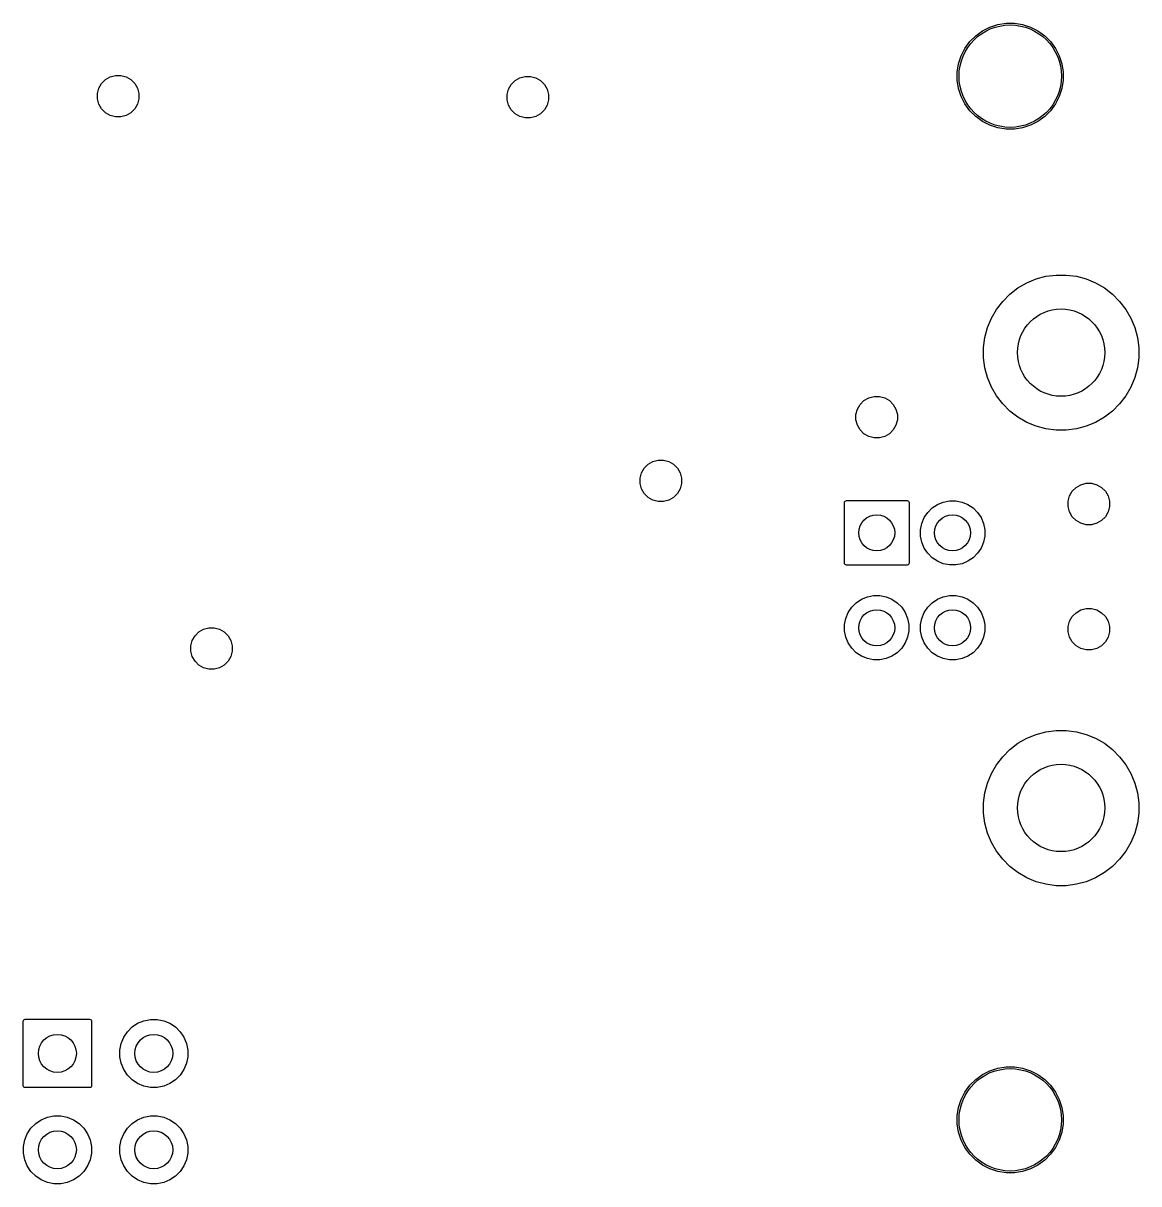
# Model space of a CAD drawing. Header units: inches. Extents: x 4.79 to 7.1, y -3.89 to -2.68.
# Drawn here: x 5.945 to 7.102, y -3.885 to -2.681 of the extents above; entities that cross this region are included whole.
import ezdxf

# ---------------------------------------------------------------- set-up
doc = ezdxf.new("R2010")
doc.units = ezdxf.units.IN
doc.header["$MEASUREMENT"] = 0
doc.layers.add('BLACK', color=250, linetype='CONTINUOUS')

msp = doc.modelspace()

# ---------------------------------------------------------------- linework, layer by layer
at = {"layer": 'BLACK', "linetype": 'CONTINUOUS'}
for p, q in [((6.9474, -2.6853), (6.9556, -2.6826)), ((6.9556, -2.6826), (6.9642, -2.6813)), ((6.9642, -2.6813), (6.9728, -2.6813)), ((6.9728, -2.6813), (6.9814, -2.6826)), ((6.9814, -2.6826), (6.9896, -2.6853)), ((6.9266, -2.7004), (6.9327, -2.6943)), ((6.9327, -2.6943), (6.9397, -2.6892)), ((6.9397, -2.6892), (6.9474, -2.6853)), ((6.9896, -2.6853), (6.9973, -2.6892)), ((6.9973, -2.6892), (7.0043, -2.6943)), ((7.0043, -2.6943), (7.0104, -2.7004)), ((6.9176, -2.7151), (6.9215, -2.7074)), ((6.9215, -2.7074), (6.9266, -2.7004)), ((7.0104, -2.7004), (7.0155, -2.7074)), ((7.0155, -2.7074), (7.0194, -2.7151)), ((6.9149, -2.7234), (6.9176, -2.7151)), ((7.0194, -2.7151), (7.0221, -2.7234)), ((6.9136, -2.7319), (6.9149, -2.7234)), ((6.9136, -2.7405), (6.9136, -2.7319)), ((7.0221, -2.7234), (7.0235, -2.7319)), ((7.0235, -2.7319), (7.0235, -2.7405)), ((6.023, -2.7487), (6.0258, -2.7438)), ((6.0258, -2.7438), (6.0298, -2.7398)), ((6.0298, -2.7398), (6.0347, -2.737)), ((6.0347, -2.737), (6.0402, -2.7355)), ((6.0402, -2.7355), (6.0458, -2.7355)), ((6.0458, -2.7355), (6.0513, -2.737)), ((6.0513, -2.737), (6.0562, -2.7398)), ((6.0562, -2.7398), (6.0602, -2.7438)), ((6.0602, -2.7438), (6.063, -2.7487)), ((6.448, -2.7497), (6.4508, -2.7448)), ((6.4508, -2.7448), (6.4548, -2.7408)), ((6.4548, -2.7408), (6.4597, -2.738)), ((6.4597, -2.738), (6.4652, -2.7365)), ((6.4652, -2.7365), (6.4708, -2.7365)), ((6.4708, -2.7365), (6.4763, -2.738)), ((6.4763, -2.738), (6.4812, -2.7408)), ((6.4812, -2.7408), (6.4852, -2.7448)), ((6.4852, -2.7448), (6.488, -2.7497)), ((6.9149, -2.7491), (6.9136, -2.7405)), ((7.0235, -2.7405), (7.0221, -2.7491)), ((6.0215, -2.7542), (6.023, -2.7487)), ((6.0215, -2.7598), (6.0215, -2.7542)), ((6.063, -2.7487), (6.0645, -2.7542)), ((6.0645, -2.7542), (6.0645, -2.7598)), ((6.4465, -2.7552), (6.448, -2.7497)), ((6.4465, -2.7608), (6.4465, -2.7552)), ((6.488, -2.7497), (6.4895, -2.7552)), ((6.4895, -2.7552), (6.4895, -2.7608)), ((6.9176, -2.7573), (6.9149, -2.7491)), ((7.0221, -2.7491), (7.0194, -2.7573)), ((6.023, -2.7653), (6.0215, -2.7598)), ((6.0258, -2.7702), (6.023, -2.7653)), ((6.063, -2.7653), (6.0602, -2.7702)), ((6.0645, -2.7598), (6.063, -2.7653)), ((6.448, -2.7663), (6.4465, -2.7608)), ((6.4508, -2.7712), (6.448, -2.7663)), ((6.488, -2.7663), (6.4852, -2.7712)), ((6.4895, -2.7608), (6.488, -2.7663)), ((6.9215, -2.765), (6.9176, -2.7573)), ((6.9266, -2.772), (6.9215, -2.765)), ((7.0155, -2.765), (7.0104, -2.772)), ((7.0194, -2.7573), (7.0155, -2.765)), ((6.0298, -2.7742), (6.0258, -2.7702)), ((6.0347, -2.777), (6.0298, -2.7742)), ((6.0402, -2.7785), (6.0347, -2.777)), ((6.0458, -2.7785), (6.0402, -2.7785)), ((6.0513, -2.777), (6.0458, -2.7785)), ((6.0562, -2.7742), (6.0513, -2.777)), ((6.0602, -2.7702), (6.0562, -2.7742)), ((6.4548, -2.7752), (6.4508, -2.7712)), ((6.4597, -2.778), (6.4548, -2.7752)), ((6.4652, -2.7795), (6.4597, -2.778)), ((6.4708, -2.7795), (6.4652, -2.7795)), ((6.4763, -2.778), (6.4708, -2.7795)), ((6.4812, -2.7752), (6.4763, -2.778)), ((6.4852, -2.7712), (6.4812, -2.7752)), ((6.9327, -2.7781), (6.9266, -2.772)), ((6.9397, -2.7832), (6.9327, -2.7781)), ((7.0043, -2.7781), (6.9973, -2.7832)), ((7.0104, -2.772), (7.0043, -2.7781)), ((6.9474, -2.7871), (6.9397, -2.7832)), ((6.9556, -2.7898), (6.9474, -2.7871)), ((6.9642, -2.7912), (6.9556, -2.7898)), ((6.9728, -2.7912), (6.9642, -2.7912)), ((6.9814, -2.7898), (6.9728, -2.7912)), ((6.9896, -2.7871), (6.9814, -2.7898)), ((6.9973, -2.7832), (6.9896, -2.7871)), ((6.9856, -2.9506), (6.9954, -2.9466)), ((6.9954, -2.9466), (7.0056, -2.9438)), ((7.0056, -2.9438), (7.0161, -2.9425)), ((7.0161, -2.9425), (7.0266, -2.9425)), ((7.0266, -2.9425), (7.0371, -2.9438)), ((7.0371, -2.9438), (7.0473, -2.9466)), ((7.0473, -2.9466), (7.057, -2.9506)), ((6.9681, -2.9623), (6.9765, -2.9559)), ((6.9765, -2.9559), (6.9856, -2.9506)), ((7.057, -2.9506), (7.0662, -2.9559)), ((7.0662, -2.9559), (7.0746, -2.9623)), ((6.9542, -2.9782), (6.9607, -2.9698)), ((6.9607, -2.9698), (6.9681, -2.9623)), ((7.0746, -2.9623), (7.082, -2.9698)), ((7.082, -2.9698), (7.0884, -2.9782)), ((6.949, -2.9873), (6.9542, -2.9782)), ((7.0884, -2.9782), (7.0937, -2.9873)), ((6.9422, -3.0072), (6.9449, -2.997)), ((6.9449, -2.997), (6.949, -2.9873)), ((7.0937, -2.9873), (7.0978, -2.997)), ((7.0978, -2.997), (7.1005, -3.0072)), ((6.9408, -3.0177), (6.9422, -3.0072)), ((7.1005, -3.0072), (7.1019, -3.0177)), ((6.9408, -3.0283), (6.9408, -3.0177)), ((7.1019, -3.0177), (7.1019, -3.0283)), ((6.9422, -3.0387), (6.9408, -3.0283)), ((7.1019, -3.0283), (7.1005, -3.0387)), ((6.9449, -3.0489), (6.9422, -3.0387)), ((7.1005, -3.0387), (7.0978, -3.0489)), ((6.949, -3.0587), (6.9449, -3.0489)), ((7.0978, -3.0489), (7.0937, -3.0587)), ((6.8168, -3.0728), (6.8217, -3.07)), ((6.8217, -3.07), (6.8272, -3.0685)), ((6.8272, -3.0685), (6.8328, -3.0685)), ((6.8328, -3.0685), (6.8383, -3.07)), ((6.8383, -3.07), (6.8432, -3.0728)), ((6.9542, -3.0678), (6.949, -3.0587)), ((6.9607, -3.0762), (6.9542, -3.0678)), ((7.0884, -3.0678), (7.082, -3.0762)), ((7.0937, -3.0587), (7.0884, -3.0678)), ((6.8085, -3.0872), (6.81, -3.0817)), ((6.81, -3.0817), (6.8128, -3.0768)), ((6.8128, -3.0768), (6.8168, -3.0728)), ((6.8432, -3.0728), (6.8472, -3.0768)), ((6.8472, -3.0768), (6.85, -3.0817)), ((6.85, -3.0817), (6.8515, -3.0872)), ((6.9681, -3.0837), (6.9607, -3.0762)), ((7.082, -3.0762), (7.0746, -3.0837)), ((6.8085, -3.0928), (6.8085, -3.0872)), ((6.81, -3.0983), (6.8085, -3.0928)), ((6.8515, -3.0928), (6.85, -3.0983)), ((6.8515, -3.0872), (6.8515, -3.0928)), ((6.9765, -3.0901), (6.9681, -3.0837)), ((6.9856, -3.0954), (6.9765, -3.0901)), ((7.0662, -3.0901), (7.057, -3.0954)), ((7.0746, -3.0837), (7.0662, -3.0901)), ((6.8128, -3.1032), (6.81, -3.0983)), ((6.8168, -3.1072), (6.8128, -3.1032)), ((6.8472, -3.1032), (6.8432, -3.1072)), ((6.85, -3.0983), (6.8472, -3.1032)), ((6.9954, -3.0994), (6.9856, -3.0954)), ((7.0056, -3.1021), (6.9954, -3.0994)), ((7.0161, -3.1035), (7.0056, -3.1021)), ((7.0266, -3.1035), (7.0161, -3.1035)), ((7.0371, -3.1021), (7.0266, -3.1035)), ((7.0473, -3.0994), (7.0371, -3.1021)), ((7.057, -3.0954), (7.0473, -3.0994)), ((6.8217, -3.11), (6.8168, -3.1072)), ((6.8272, -3.1115), (6.8217, -3.11)), ((6.8328, -3.1115), (6.8272, -3.1115)), ((6.8383, -3.11), (6.8328, -3.1115)), ((6.8432, -3.1072), (6.8383, -3.11)), ((6.5888, -3.1428), (6.5928, -3.1388)), ((6.5928, -3.1388), (6.5977, -3.136)), ((6.5977, -3.136), (6.6032, -3.1345)), ((6.6032, -3.1345), (6.6088, -3.1345)), ((6.6088, -3.1345), (6.6143, -3.136)), ((6.6143, -3.136), (6.6192, -3.1388)), ((6.6192, -3.1388), (6.6232, -3.1428)), ((6.5845, -3.1532), (6.586, -3.1477)), ((6.5845, -3.1588), (6.5845, -3.1532)), ((6.586, -3.1477), (6.5888, -3.1428)), ((6.6232, -3.1428), (6.626, -3.1477)), ((6.626, -3.1477), (6.6275, -3.1532)), ((6.6275, -3.1532), (6.6275, -3.1588)), ((6.586, -3.1643), (6.5845, -3.1588)), ((6.5888, -3.1692), (6.586, -3.1643)), ((6.626, -3.1643), (6.6232, -3.1692)), ((6.6275, -3.1588), (6.626, -3.1643)), ((7.0328, -3.1668), (7.0368, -3.1628)), ((7.0368, -3.1628), (7.0417, -3.16)), ((7.0417, -3.16), (7.0472, -3.1585)), ((7.0472, -3.1585), (7.0528, -3.1585)), ((7.0528, -3.1585), (7.0583, -3.16)), ((7.0583, -3.16), (7.0632, -3.1628)), ((7.0632, -3.1628), (7.0672, -3.1668)), ((6.5928, -3.1732), (6.5888, -3.1692)), ((6.5977, -3.176), (6.5928, -3.1732)), ((6.6032, -3.1775), (6.5977, -3.176)), ((6.6088, -3.1775), (6.6032, -3.1775)), ((6.6143, -3.176), (6.6088, -3.1775)), ((6.6192, -3.1732), (6.6143, -3.176)), ((6.6232, -3.1692), (6.6192, -3.1732)), ((6.7965, -3.1785), (6.7967, -3.1778)), ((6.7965, -3.2415), (6.7965, -3.1785)), ((6.7967, -3.1778), (6.7971, -3.1771)), ((6.7971, -3.1771), (6.7978, -3.1767)), ((6.7978, -3.1767), (6.7985, -3.1765)), ((6.7985, -3.1765), (6.8615, -3.1765)), ((6.8615, -3.1765), (6.8622, -3.1767)), ((6.8622, -3.1767), (6.8629, -3.1771)), ((6.8629, -3.1771), (6.8633, -3.1778)), ((6.8633, -3.1778), (6.8635, -3.1785)), ((6.8635, -3.1785), (6.8635, -3.2415)), ((6.893, -3.1805), (6.899, -3.178)), ((6.899, -3.178), (6.9055, -3.1767)), ((6.9055, -3.1767), (6.912, -3.1767)), ((6.912, -3.1767), (6.9185, -3.178)), ((6.9185, -3.178), (6.9245, -3.1805)), ((7.0285, -3.1772), (7.03, -3.1717)), ((7.0285, -3.1828), (7.0285, -3.1772)), ((7.03, -3.1717), (7.0328, -3.1668)), ((7.0672, -3.1668), (7.07, -3.1717)), ((7.07, -3.1717), (7.0715, -3.1772)), ((7.0715, -3.1772), (7.0715, -3.1828)), ((6.8792, -3.1942), (6.8829, -3.1888)), ((6.8829, -3.1888), (6.8875, -3.1841)), ((6.8875, -3.1841), (6.893, -3.1805)), ((6.9245, -3.1805), (6.93, -3.1841)), ((6.93, -3.1841), (6.9346, -3.1888)), ((6.9346, -3.1888), (6.9383, -3.1942)), ((7.03, -3.1883), (7.0285, -3.1828)), ((7.0328, -3.1932), (7.03, -3.1883)), ((7.07, -3.1883), (7.0672, -3.1932)), ((7.0715, -3.1828), (7.07, -3.1883)), ((6.8754, -3.2067), (6.8767, -3.2003)), ((6.8767, -3.2003), (6.8792, -3.1942)), ((6.9383, -3.1942), (6.9408, -3.2003)), ((6.9408, -3.2003), (6.942, -3.2067)), ((7.0368, -3.1972), (7.0328, -3.1932)), ((7.0417, -3.2), (7.0368, -3.1972)), ((7.0472, -3.2015), (7.0417, -3.2)), ((7.0528, -3.2015), (7.0472, -3.2015)), ((7.0583, -3.2), (7.0528, -3.2015)), ((7.0632, -3.1972), (7.0583, -3.2)), ((7.0672, -3.1932), (7.0632, -3.1972)), ((6.8754, -3.2133), (6.8754, -3.2067)), ((6.8767, -3.2197), (6.8754, -3.2133)), ((6.942, -3.2133), (6.9408, -3.2197)), ((6.942, -3.2067), (6.942, -3.2133)), ((6.8792, -3.2258), (6.8767, -3.2197)), ((6.8829, -3.2312), (6.8792, -3.2258)), ((6.9383, -3.2258), (6.9346, -3.2312)), ((6.9408, -3.2197), (6.9383, -3.2258)), ((6.8875, -3.2359), (6.8829, -3.2312)), ((6.893, -3.2395), (6.8875, -3.2359)), ((6.93, -3.2359), (6.9245, -3.2395)), ((6.9346, -3.2312), (6.93, -3.2359)), ((6.7967, -3.2422), (6.7965, -3.2415)), ((6.7971, -3.2429), (6.7967, -3.2422)), ((6.7978, -3.2433), (6.7971, -3.2429)), ((6.7985, -3.2435), (6.7978, -3.2433)), ((6.8615, -3.2435), (6.7985, -3.2435)), ((6.8622, -3.2433), (6.8615, -3.2435)), ((6.8629, -3.2429), (6.8622, -3.2433)), ((6.8633, -3.2422), (6.8629, -3.2429)), ((6.8635, -3.2415), (6.8633, -3.2422)), ((6.899, -3.242), (6.893, -3.2395)), ((6.9055, -3.2433), (6.899, -3.242)), ((6.912, -3.2433), (6.9055, -3.2433)), ((6.9185, -3.242), (6.912, -3.2433)), ((6.9245, -3.2395), (6.9185, -3.242)), ((6.8041, -3.2872), (6.8088, -3.2826)), ((6.8088, -3.2826), (6.8142, -3.2789)), ((6.8142, -3.2789), (6.8203, -3.2764)), ((6.8203, -3.2764), (6.8267, -3.2751)), ((6.8267, -3.2751), (6.8333, -3.2751)), ((6.8333, -3.2751), (6.8397, -3.2764)), ((6.8397, -3.2764), (6.8458, -3.2789)), ((6.8458, -3.2789), (6.8512, -3.2826)), ((6.8512, -3.2826), (6.8559, -3.2872)), ((6.8829, -3.2872), (6.8875, -3.2826)), ((6.8875, -3.2826), (6.893, -3.2789)), ((6.893, -3.2789), (6.899, -3.2764)), ((6.899, -3.2764), (6.9055, -3.2751)), ((6.9055, -3.2751), (6.912, -3.2751)), ((6.912, -3.2751), (6.9185, -3.2764)), ((6.9185, -3.2764), (6.9245, -3.2789)), ((6.9245, -3.2789), (6.93, -3.2826)), ((6.93, -3.2826), (6.9346, -3.2872)), ((6.7967, -3.3051), (6.798, -3.2987)), ((6.798, -3.2987), (6.8005, -3.2927)), ((6.8005, -3.2927), (6.8041, -3.2872)), ((6.8559, -3.2872), (6.8595, -3.2927)), ((6.8595, -3.2927), (6.862, -3.2987)), ((6.862, -3.2987), (6.8633, -3.3051)), ((6.8754, -3.3051), (6.8767, -3.2987)), ((6.8767, -3.2987), (6.8792, -3.2927)), ((6.8792, -3.2927), (6.8829, -3.2872)), ((6.9346, -3.2872), (6.9383, -3.2927)), ((6.9383, -3.2927), (6.9408, -3.2987)), ((6.9408, -3.2987), (6.942, -3.3051)), ((7.03, -3.3017), (7.0328, -3.2968)), ((7.0328, -3.2968), (7.0368, -3.2928)), ((7.0368, -3.2928), (7.0417, -3.29)), ((7.0417, -3.29), (7.0472, -3.2885)), ((7.0472, -3.2885), (7.0528, -3.2885)), ((7.0528, -3.2885), (7.0583, -3.29)), ((7.0583, -3.29), (7.0632, -3.2928)), ((7.0632, -3.2928), (7.0672, -3.2968)), ((7.0672, -3.2968), (7.07, -3.3017)), ((6.1268, -3.3128), (6.1317, -3.31)), ((6.1317, -3.31), (6.1372, -3.3085)), ((6.1372, -3.3085), (6.1428, -3.3085)), ((6.1428, -3.3085), (6.1483, -3.31)), ((6.1483, -3.31), (6.1532, -3.3128)), ((6.7967, -3.3117), (6.7967, -3.3051)), ((6.8633, -3.3051), (6.8633, -3.3117)), ((6.8754, -3.3117), (6.8754, -3.3051)), ((6.942, -3.3051), (6.942, -3.3117)), ((7.0285, -3.3072), (7.03, -3.3017)), ((7.0285, -3.3128), (7.0285, -3.3072)), ((7.07, -3.3017), (7.0715, -3.3072)), ((7.0715, -3.3072), (7.0715, -3.3128)), ((6.1185, -3.3272), (6.12, -3.3217)), ((6.12, -3.3217), (6.1228, -3.3168)), ((6.1228, -3.3168), (6.1268, -3.3128)), ((6.1532, -3.3128), (6.1572, -3.3168)), ((6.1572, -3.3168), (6.16, -3.3217)), ((6.16, -3.3217), (6.1615, -3.3272)), ((6.798, -3.3181), (6.7967, -3.3117)), ((6.8005, -3.3242), (6.798, -3.3181)), ((6.862, -3.3181), (6.8595, -3.3242)), ((6.8633, -3.3117), (6.862, -3.3181)), ((6.8767, -3.3181), (6.8754, -3.3117)), ((6.8792, -3.3242), (6.8767, -3.3181)), ((6.9408, -3.3181), (6.9383, -3.3242)), ((6.942, -3.3117), (6.9408, -3.3181)), ((7.03, -3.3183), (7.0285, -3.3128)), ((7.0328, -3.3232), (7.03, -3.3183)), ((7.07, -3.3183), (7.0672, -3.3232)), ((7.0715, -3.3128), (7.07, -3.3183)), ((6.1185, -3.3328), (6.1185, -3.3272)), ((6.12, -3.3383), (6.1185, -3.3328)), ((6.1615, -3.3328), (6.16, -3.3383)), ((6.1615, -3.3272), (6.1615, -3.3328)), ((6.8041, -3.3297), (6.8005, -3.3242)), ((6.8088, -3.3343), (6.8041, -3.3297)), ((6.8142, -3.3379), (6.8088, -3.3343)), ((6.8512, -3.3343), (6.8458, -3.3379)), ((6.8559, -3.3297), (6.8512, -3.3343)), ((6.8595, -3.3242), (6.8559, -3.3297)), ((6.8829, -3.3297), (6.8792, -3.3242)), ((6.8875, -3.3343), (6.8829, -3.3297)), ((6.893, -3.3379), (6.8875, -3.3343)), ((6.93, -3.3343), (6.9245, -3.3379)), ((6.9346, -3.3297), (6.93, -3.3343)), ((6.9383, -3.3242), (6.9346, -3.3297)), ((7.0368, -3.3272), (7.0328, -3.3232)), ((7.0417, -3.33), (7.0368, -3.3272)), ((7.0472, -3.3315), (7.0417, -3.33)), ((7.0528, -3.3315), (7.0472, -3.3315)), ((7.0583, -3.33), (7.0528, -3.3315)), ((7.0632, -3.3272), (7.0583, -3.33)), ((7.0672, -3.3232), (7.0632, -3.3272)), ((6.1228, -3.3432), (6.12, -3.3383)), ((6.1268, -3.3472), (6.1228, -3.3432)), ((6.1572, -3.3432), (6.1532, -3.3472)), ((6.16, -3.3383), (6.1572, -3.3432)), ((6.8203, -3.3404), (6.8142, -3.3379)), ((6.8267, -3.3417), (6.8203, -3.3404)), ((6.8333, -3.3417), (6.8267, -3.3417)), ((6.8397, -3.3404), (6.8333, -3.3417)), ((6.8458, -3.3379), (6.8397, -3.3404)), ((6.899, -3.3404), (6.893, -3.3379)), ((6.9055, -3.3417), (6.899, -3.3404)), ((6.912, -3.3417), (6.9055, -3.3417)), ((6.9185, -3.3404), (6.912, -3.3417)), ((6.9245, -3.3379), (6.9185, -3.3404)), ((6.1317, -3.35), (6.1268, -3.3472)), ((6.1372, -3.3515), (6.1317, -3.35)), ((6.1428, -3.3515), (6.1372, -3.3515)), ((6.1483, -3.35), (6.1428, -3.3515)), ((6.1532, -3.3472), (6.1483, -3.35)), ((6.9856, -3.423), (6.9954, -3.419)), ((6.9954, -3.419), (7.0056, -3.4163)), ((7.0056, -3.4163), (7.0161, -3.4149)), ((7.0161, -3.4149), (7.0266, -3.4149)), ((7.0266, -3.4149), (7.0371, -3.4163)), ((7.0371, -3.4163), (7.0473, -3.419)), ((7.0473, -3.419), (7.057, -3.423)), ((6.9681, -3.4348), (6.9765, -3.4283)), ((6.9765, -3.4283), (6.9856, -3.423)), ((7.057, -3.423), (7.0662, -3.4283)), ((7.0662, -3.4283), (7.0746, -3.4348)), ((6.9542, -3.4506), (6.9607, -3.4422)), ((6.9607, -3.4422), (6.9681, -3.4348)), ((7.0746, -3.4348), (7.082, -3.4422)), ((7.082, -3.4422), (7.0884, -3.4506)), ((6.949, -3.4597), (6.9542, -3.4506)), ((7.0884, -3.4506), (7.0937, -3.4597)), ((6.9449, -3.4695), (6.949, -3.4597)), ((7.0937, -3.4597), (7.0978, -3.4695)), ((6.9422, -3.4797), (6.9449, -3.4695)), ((7.0978, -3.4695), (7.1005, -3.4797)), ((6.9408, -3.4902), (6.9422, -3.4797)), ((6.9408, -3.5007), (6.9408, -3.4902)), ((7.1005, -3.4797), (7.1019, -3.4902)), ((7.1019, -3.4902), (7.1019, -3.5007)), ((6.9422, -3.5112), (6.9408, -3.5007)), ((7.1019, -3.5007), (7.1005, -3.5112)), ((6.9449, -3.5214), (6.9422, -3.5112)), ((7.1005, -3.5112), (7.0978, -3.5214)), ((6.949, -3.5311), (6.9449, -3.5214)), ((7.0978, -3.5214), (7.0937, -3.5311)), ((6.9542, -3.5403), (6.949, -3.5311)), ((7.0937, -3.5311), (7.0884, -3.5403)), ((6.9607, -3.5486), (6.9542, -3.5403)), ((6.9681, -3.5561), (6.9607, -3.5486)), ((7.082, -3.5486), (7.0746, -3.5561)), ((7.0884, -3.5403), (7.082, -3.5486)), ((6.9765, -3.5625), (6.9681, -3.5561)), ((6.9856, -3.5678), (6.9765, -3.5625)), ((7.0662, -3.5625), (7.057, -3.5678)), ((7.0746, -3.5561), (7.0662, -3.5625)), ((6.9954, -3.5719), (6.9856, -3.5678)), ((7.0056, -3.5746), (6.9954, -3.5719)), ((7.0161, -3.576), (7.0056, -3.5746)), ((7.0371, -3.5746), (7.0266, -3.576)), ((7.0473, -3.5719), (7.0371, -3.5746)), ((7.057, -3.5678), (7.0473, -3.5719)), ((7.0266, -3.576), (7.0161, -3.576)), ((5.9446, -3.7165), (5.9447, -3.7158)), ((5.9446, -3.7835), (5.9446, -3.7165)), ((5.9447, -3.7158), (5.9451, -3.7151)), ((5.9451, -3.7151), (5.9458, -3.7147)), ((5.9458, -3.7147), (5.9465, -3.7146)), ((5.9465, -3.7146), (6.0135, -3.7146)), ((6.0135, -3.7146), (6.0142, -3.7147)), ((6.0142, -3.7147), (6.0149, -3.7151)), ((6.0149, -3.7151), (6.0153, -3.7158)), ((6.0153, -3.7158), (6.0154, -3.7165)), ((6.0154, -3.7165), (6.0154, -3.7835)), ((6.0575, -3.7226), (6.0633, -3.7188)), ((6.0633, -3.7188), (6.0697, -3.7161)), ((6.0697, -3.7161), (6.0765, -3.7147)), ((6.0765, -3.7147), (6.0835, -3.7147)), ((6.0835, -3.7147), (6.0903, -3.7161)), ((6.0903, -3.7161), (6.0967, -3.7188)), ((6.0967, -3.7188), (6.1025, -3.7226)), ((6.0488, -3.7333), (6.0526, -3.7275)), ((6.0526, -3.7275), (6.0575, -3.7226)), ((6.1025, -3.7226), (6.1074, -3.7275)), ((6.1074, -3.7275), (6.1112, -3.7333)), ((6.0447, -3.7465), (6.0461, -3.7397)), ((6.0461, -3.7397), (6.0488, -3.7333)), ((6.1112, -3.7333), (6.1139, -3.7397)), ((6.1139, -3.7397), (6.1153, -3.7465)), ((6.0447, -3.7535), (6.0447, -3.7465)), ((6.0461, -3.7603), (6.0447, -3.7535)), ((6.1153, -3.7535), (6.1139, -3.7603)), ((6.1153, -3.7465), (6.1153, -3.7535)), ((6.0488, -3.7667), (6.0461, -3.7603)), ((6.0526, -3.7725), (6.0488, -3.7667)), ((6.1112, -3.7667), (6.1074, -3.7725)), ((6.1139, -3.7603), (6.1112, -3.7667)), ((6.9397, -3.7719), (6.9474, -3.768)), ((6.9474, -3.768), (6.9556, -3.7653)), ((6.9556, -3.7653), (6.9642, -3.7639)), ((6.9642, -3.7639), (6.9728, -3.7639)), ((6.9728, -3.7639), (6.9814, -3.7653)), ((6.9814, -3.7653), (6.9896, -3.768)), ((6.9896, -3.768), (6.9973, -3.7719)), ((6.0575, -3.7774), (6.0526, -3.7725)), ((6.0633, -3.7812), (6.0575, -3.7774)), ((6.1025, -3.7774), (6.0967, -3.7812)), ((6.1074, -3.7725), (6.1025, -3.7774)), ((6.9266, -3.7831), (6.9327, -3.777)), ((6.9327, -3.777), (6.9397, -3.7719)), ((6.9973, -3.7719), (7.0043, -3.777)), ((7.0043, -3.777), (7.0104, -3.7831)), ((5.9447, -3.7842), (5.9446, -3.7835)), ((5.9451, -3.7849), (5.9447, -3.7842)), ((5.9458, -3.7853), (5.9451, -3.7849)), ((5.9465, -3.7854), (5.9458, -3.7853)), ((6.0135, -3.7854), (5.9465, -3.7854)), ((6.0142, -3.7853), (6.0135, -3.7854)), ((6.0149, -3.7849), (6.0142, -3.7853)), ((6.0153, -3.7842), (6.0149, -3.7849)), ((6.0154, -3.7835), (6.0153, -3.7842)), ((6.0697, -3.7839), (6.0633, -3.7812)), ((6.0765, -3.7853), (6.0697, -3.7839)), ((6.0835, -3.7853), (6.0765, -3.7853)), ((6.0903, -3.7839), (6.0835, -3.7853)), ((6.0967, -3.7812), (6.0903, -3.7839)), ((6.9176, -3.7978), (6.9215, -3.7901)), ((6.9215, -3.7901), (6.9266, -3.7831)), ((7.0104, -3.7831), (7.0155, -3.7901)), ((7.0155, -3.7901), (7.0194, -3.7978)), ((6.9149, -3.806), (6.9176, -3.7978)), ((7.0194, -3.7978), (7.0221, -3.806)), ((5.9633, -3.8188), (5.9697, -3.8161)), ((5.9697, -3.8161), (5.9765, -3.8147)), ((5.9765, -3.8147), (5.9835, -3.8147)), ((5.9835, -3.8147), (5.9903, -3.8161)), ((5.9903, -3.8161), (5.9967, -3.8188)), ((6.0633, -3.8188), (6.0697, -3.8161)), ((6.0697, -3.8161), (6.0765, -3.8147)), ((6.0765, -3.8147), (6.0835, -3.8147)), ((6.0835, -3.8147), (6.0903, -3.8161)), ((6.0903, -3.8161), (6.0967, -3.8188)), ((6.9136, -3.8146), (6.9149, -3.806)), ((6.9136, -3.8232), (6.9136, -3.8146)), ((7.0221, -3.806), (7.0235, -3.8146)), ((7.0235, -3.8146), (7.0235, -3.8232)), ((5.9488, -3.8333), (5.9526, -3.8275)), ((5.9526, -3.8275), (5.9575, -3.8226)), ((5.9575, -3.8226), (5.9633, -3.8188)), ((5.9967, -3.8188), (6.0025, -3.8226)), ((6.0025, -3.8226), (6.0074, -3.8275)), ((6.0074, -3.8275), (6.0112, -3.8333)), ((6.0488, -3.8333), (6.0526, -3.8275)), ((6.0526, -3.8275), (6.0575, -3.8226)), ((6.0575, -3.8226), (6.0633, -3.8188)), ((6.0967, -3.8188), (6.1025, -3.8226)), ((6.1025, -3.8226), (6.1074, -3.8275)), ((6.1074, -3.8275), (6.1112, -3.8333)), ((6.9149, -3.8318), (6.9136, -3.8232)), ((7.0235, -3.8232), (7.0221, -3.8318)), ((5.9447, -3.8465), (5.9461, -3.8397)), ((5.9461, -3.8397), (5.9488, -3.8333)), ((6.0112, -3.8333), (6.0139, -3.8397)), ((6.0139, -3.8397), (6.0153, -3.8465)), ((6.0447, -3.8465), (6.0461, -3.8397)), ((6.0461, -3.8397), (6.0488, -3.8333)), ((6.1112, -3.8333), (6.1139, -3.8397)), ((6.1139, -3.8397), (6.1153, -3.8465)), ((6.9176, -3.84), (6.9149, -3.8318)), ((6.9215, -3.8477), (6.9176, -3.84)), ((7.0194, -3.84), (7.0155, -3.8477)), ((7.0221, -3.8318), (7.0194, -3.84)), ((5.9447, -3.8535), (5.9447, -3.8465)), ((6.0153, -3.8465), (6.0153, -3.8535)), ((6.0447, -3.8535), (6.0447, -3.8465)), ((6.1153, -3.8465), (6.1153, -3.8535)), ((6.9266, -3.8547), (6.9215, -3.8477)), ((7.0155, -3.8477), (7.0104, -3.8547)), ((5.9461, -3.8603), (5.9447, -3.8535)), ((5.9488, -3.8667), (5.9461, -3.8603)), ((6.0139, -3.8603), (6.0112, -3.8667)), ((6.0153, -3.8535), (6.0139, -3.8603)), ((6.0461, -3.8603), (6.0447, -3.8535)), ((6.0488, -3.8667), (6.0461, -3.8603)), ((6.1139, -3.8603), (6.1112, -3.8667)), ((6.1153, -3.8535), (6.1139, -3.8603)), ((6.9327, -3.8608), (6.9266, -3.8547)), ((6.9397, -3.8659), (6.9327, -3.8608)), ((7.0043, -3.8608), (6.9973, -3.8659)), ((7.0104, -3.8547), (7.0043, -3.8608)), ((5.9526, -3.8725), (5.9488, -3.8667)), ((5.9575, -3.8774), (5.9526, -3.8725)), ((6.0074, -3.8725), (6.0025, -3.8774)), ((6.0112, -3.8667), (6.0074, -3.8725)), ((6.0526, -3.8725), (6.0488, -3.8667)), ((6.0575, -3.8774), (6.0526, -3.8725)), ((6.1074, -3.8725), (6.1025, -3.8774)), ((6.1112, -3.8667), (6.1074, -3.8725)), ((6.9474, -3.8698), (6.9397, -3.8659)), ((6.9556, -3.8725), (6.9474, -3.8698)), ((6.9642, -3.8738), (6.9556, -3.8725)), ((6.9728, -3.8738), (6.9642, -3.8738)), ((6.9814, -3.8725), (6.9728, -3.8738)), ((6.9896, -3.8698), (6.9814, -3.8725)), ((6.9973, -3.8659), (6.9896, -3.8698)), ((5.9633, -3.8812), (5.9575, -3.8774)), ((5.9697, -3.8839), (5.9633, -3.8812)), ((5.9765, -3.8853), (5.9697, -3.8839)), ((5.9835, -3.8853), (5.9765, -3.8853)), ((5.9903, -3.8839), (5.9835, -3.8853)), ((5.9967, -3.8812), (5.9903, -3.8839)), ((6.0025, -3.8774), (5.9967, -3.8812)), ((6.0633, -3.8812), (6.0575, -3.8774)), ((6.0697, -3.8839), (6.0633, -3.8812)), ((6.0765, -3.8853), (6.0697, -3.8839)), ((6.0835, -3.8853), (6.0765, -3.8853)), ((6.0903, -3.8839), (6.0835, -3.8853)), ((6.0967, -3.8812), (6.0903, -3.8839)), ((6.1025, -3.8774), (6.0967, -3.8812))]:
    msp.add_line(p, q, dxfattribs=at)
at = {"layer": 'BLACK'}
for centre, radius in [((6.9685, -2.7362), 0.0531), ((6.9685, -2.7362), 0.0531), ((7.0213, -3.023), 0.0453), ((6.83, -3.21), 0.0187), ((6.9087, -3.21), 0.0187), ((6.83, -3.3084), 0.0187), ((6.9087, -3.3084), 0.0187), ((7.0213, -3.4954), 0.0453), ((5.98, -3.75), 0.0197), ((6.08, -3.75), 0.0197), ((6.9685, -3.8189), 0.0531), ((6.9685, -3.8189), 0.0531), ((5.98, -3.85), 0.0197), ((6.08, -3.85), 0.0197)]:
    msp.add_circle(centre, radius, dxfattribs=at)
at = {"layer": 'WHITE'}
for centre, radius in [((7.0213, -3.023), 0.0453), ((6.83, -3.21), 0.0187), ((6.9087, -3.21), 0.0187), ((6.83, -3.3084), 0.0187), ((6.9087, -3.3084), 0.0187), ((7.0213, -3.4954), 0.0453), ((5.98, -3.75), 0.0197), ((6.08, -3.75), 0.0197), ((5.98, -3.85), 0.0197), ((6.08, -3.85), 0.0197)]:
    msp.add_circle(centre, radius, dxfattribs=at)

doc.saveas('drawing.dxf')
